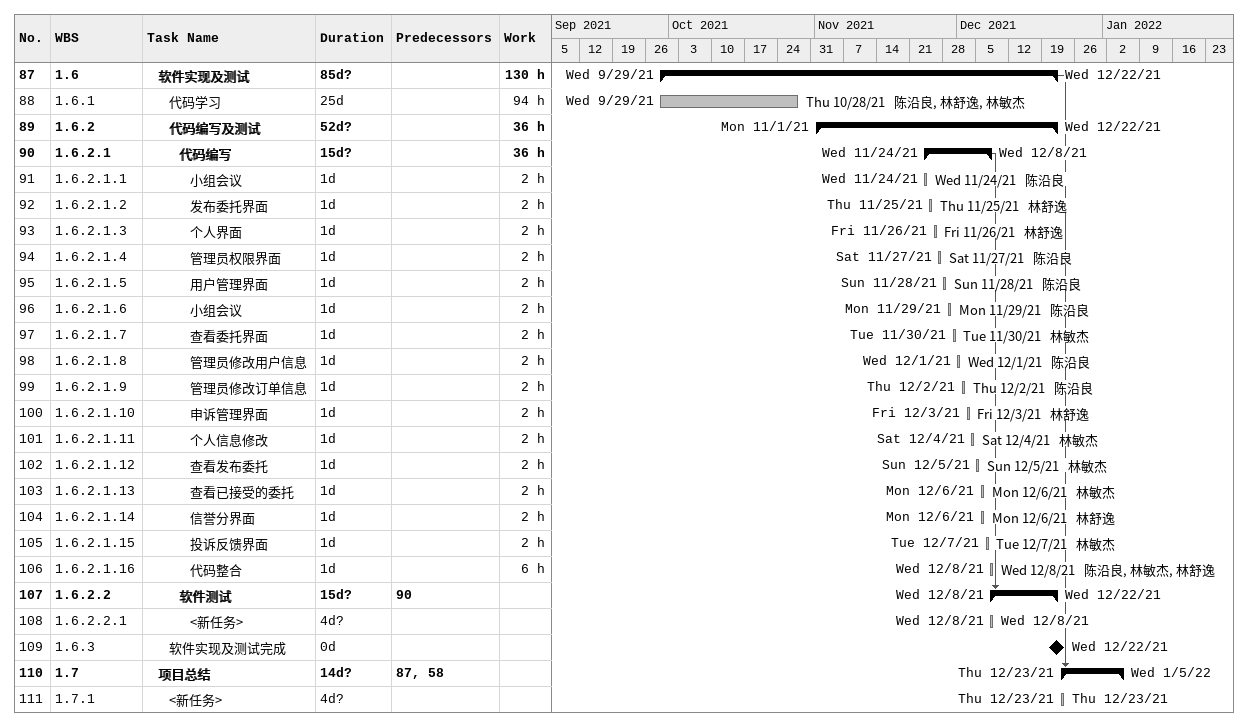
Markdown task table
| ID | WBS | Task | Duration | Start | Finish | Predecessors | Resources | Work (h) |
|---|---|---|---|---|---|---|---|---|
| 87 | 1.6 | **软件实现及测试** | 85d? | 2021-09-29 | 2021-12-22 |  |  | 130 |
| 88 | 1.6.1 | 代码学习 | 25d | 2021-09-29 | 2021-10-28 |  | 陈沿良, 林舒逸, 林敏杰 | 94 |
| 89 | 1.6.2 | **代码编写及测试** | 52d? | 2021-11-01 | 2021-12-22 |  |  | 36 |
| 90 | 1.6.2.1 | **代码编写** | 15d? | 2021-11-24 | 2021-12-08 |  |  | 36 |
| 91 | 1.6.2.1.1 | 小组会议 | 1d | 2021-11-24 | 2021-11-24 |  | 陈沿良 | 2 |
| 92 | 1.6.2.1.2 | 发布委托界面 | 1d | 2021-11-25 | 2021-11-25 |  | 林舒逸 | 2 |
| 93 | 1.6.2.1.3 | 个人界面 | 1d | 2021-11-26 | 2021-11-26 |  | 林舒逸 | 2 |
| 94 | 1.6.2.1.4 | 管理员权限界面 | 1d | 2021-11-27 | 2021-11-27 |  | 陈沿良 | 2 |
| 95 | 1.6.2.1.5 | 用户管理界面 | 1d | 2021-11-28 | 2021-11-28 |  | 陈沿良 | 2 |
| 96 | 1.6.2.1.6 | 小组会议 | 1d | 2021-11-29 | 2021-11-29 |  | 陈沿良 | 2 |
| 97 | 1.6.2.1.7 | 查看委托界面 | 1d | 2021-11-30 | 2021-11-30 |  | 林敏杰 | 2 |
| 98 | 1.6.2.1.8 | 管理员修改用户信息 | 1d | 2021-12-01 | 2021-12-01 |  | 陈沿良 | 2 |
| 99 | 1.6.2.1.9 | 管理员修改订单信息 | 1d | 2021-12-02 | 2021-12-02 |  | 陈沿良 | 2 |
| 100 | 1.6.2.1.10 | 申诉管理界面 | 1d | 2021-12-03 | 2021-12-03 |  | 林舒逸 | 2 |
| 101 | 1.6.2.1.11 | 个人信息修改 | 1d | 2021-12-04 | 2021-12-04 |  | 林敏杰 | 2 |
| 102 | 1.6.2.1.12 | 查看发布委托 | 1d | 2021-12-05 | 2021-12-05 |  | 林敏杰 | 2 |
| 103 | 1.6.2.1.13 | 查看已接受的委托 | 1d | 2021-12-06 | 2021-12-06 |  | 林敏杰 | 2 |
| 104 | 1.6.2.1.14 | 信誉分界面 | 1d | 2021-12-06 | 2021-12-06 |  | 林舒逸 | 2 |
| 105 | 1.6.2.1.15 | 投诉反馈界面 | 1d | 2021-12-07 | 2021-12-07 |  | 林敏杰 | 2 |
| 106 | 1.6.2.1.16 | 代码整合 | 1d | 2021-12-08 | 2021-12-08 |  | 陈沿良, 林敏杰, 林舒逸 | 6 |
| 107 | 1.6.2.2 | **软件测试** | 15d? | 2021-12-08 | 2021-12-22 | 90 |  |  |
| 108 | 1.6.2.2.1 | <新任务> | 4d? | 2021-12-08 | 2021-12-08 |  |  |  |
| 109 | 1.6.3 | 软件实现及测试完成 | 0d | 2021-12-22 | 2021-12-22 |  |  |  |
| 110 | 1.7 | **项目总结** | 14d? | 2021-12-23 | 2022-01-05 | 87, 58 |  |  |
| 111 | 1.7.1 | <新任务> | 4d? | 2021-12-23 | 2021-12-23 |  |  |  |
